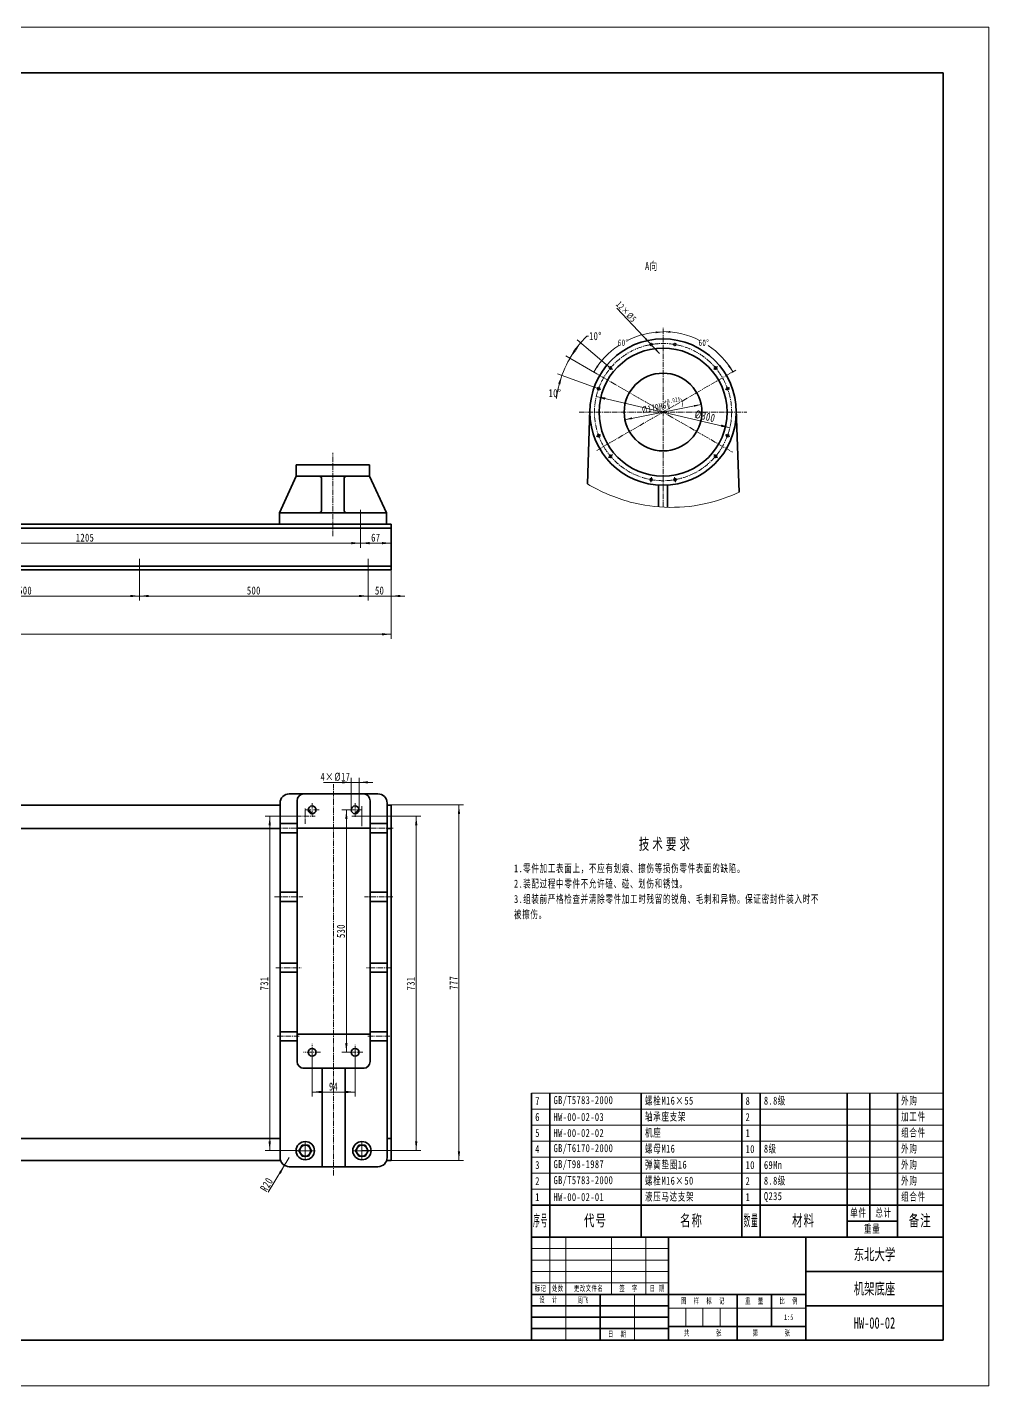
# Model space of a CAD drawing. Header units: millimetres. Extents: x -2102 to 2102, y -1485 to 1485.
# Drawn here: x 0 to 2102, y -1485 to 1485 of the extents above; entities that cross this region are included whole.
import ezdxf
from ezdxf.enums import TextEntityAlignment as Align

# ---------------------------------------------------------------- set-up
doc = ezdxf.new("R2010")
doc.units = ezdxf.units.MM
doc.linetypes.add('CENTER', pattern=[50.8, 31.75, -6.35, 6.35, -6.35])
doc.linetypes.add('点画线', pattern=[18, 12, -2, 2, -2])
doc.layers.get('0').update_dxf_attribs({"lineweight": 35})
for name, color, linetype, lineweight in [('中心线', 1, 'CENTER', 15), ('中心线层', 1, '点画线', 18), ('尺寸线层', 3, 'Continuous', 18), ('粗实线层', 7, 'Continuous', 35), ('细实线', 7, 'Continuous', 18), ('细实线层', 7, 'Continuous', 18)]:
    doc.layers.add(name, color=color, linetype=linetype, lineweight=lineweight)
doc.styles.add('TitleStyle', font='', dxfattribs={"width": 0.667})
doc.styles.add('标准', font='', dxfattribs={"width": 0.667})
doc.styles.get('TitleStyle').set_extended_font_data('宋体')
doc.styles.get('标准').set_extended_font_data('宋体')
doc.dimstyles.new('标准', dxfattribs={"dimscale": 5, "dimtxt": 3.5, "dimasz": 4, "dimexe": 2, "dimexo": 0, "dimtad": 1, "dimdsep": 46, "dimtxsty": '标准', "dimblk": '_CAXARROW', "dimcen": 0, "dimdle": 6, "dimazin": 2, "dimtfac": 0.707107, "dimtdec": 3, "dimtmove": 2, "dimatfit": 3, "dimfxl": 1, "dimfrac": 2, "dimtolj": 1, "dimarcsym": 1})

# ---------------------------------------------------------------- blocks, each defined once
blk = doc.blocks.new('*X2')
at = {"layer": '粗实线层'}
for p, q in [((400.5, 277), (-400.5, 277)), ((400.5, -277), (400.5, 277)), ((-400.5, -277), (400.5, -277))]:
    blk.add_line(p, q, dxfattribs=at)
at = {"layer": '细实线层'}
for p, q in [((420.5, 297), (-420.5, 297)), ((420.5, -297), (420.5, 297)), ((-420.5, -297), (420.5, -297))]:
    blk.add_line(p, q, dxfattribs=at)
blk = doc.blocks.new('*X7')
at = {"layer": '尺寸线层', "linetype": 'Continuous'}
for points in [[(745.6, 241.5), (725.6, 244), (725.6, 239)], [(795.6, 241.5), (815.6, 244), (815.6, 239)]]:
    blk.add_hatch(color=0, dxfattribs=at).paths.add_polyline_path(points, flags=0)
at = {"layer": '尺寸线层', "color": 0, "linetype": 'Continuous'}
for p, q in [((795.6, 298.5), (795.6, 231.5)), ((745.6, 288.7), (745.6, 231.5)), ((715.6, 241.5), (825.6, 241.5))]:
    blk.add_line(p, q, dxfattribs=at)
at = {"layer": '尺寸线层', "color": 0, "insert": (770.6, 253.4), "char_height": 17.5, "width": 35, "attachment_point": 5, "line_spacing_factor": 1.15057, "style": '标准'}
blk.add_mtext('\\T1.1;50', dxfattribs=at)
blk = doc.blocks.new('_CAXARROW')
blk.add_hatch(color=0).paths.add_polyline_path([(0, 0), (-1, 0.125), (-1, -0.125)], flags=0)
blk = doc.blocks.new('*X10')
at = {"layer": '尺寸线层', "linetype": 'Continuous'}
for points in [[(-254.4, 241.5), (-234.4, 244), (-234.4, 239)], [(245.6, 241.5), (225.6, 244), (225.6, 239)]]:
    blk.add_hatch(color=0, dxfattribs=at).paths.add_polyline_path(points, flags=0)
at = {"layer": '尺寸线层', "color": 0, "linetype": 'Continuous'}
for p, q in [((-254.4, 298.5), (-254.4, 231.5)), ((245.6, 298.5), (245.6, 231.5)), ((-254.4, 241.5), (245.6, 241.5))]:
    blk.add_line(p, q, dxfattribs=at)
at = {"layer": '尺寸线层', "color": 0, "insert": (-4.4, 253.4), "char_height": 17.5, "width": 49.768, "attachment_point": 5, "line_spacing_factor": 1.15057, "style": '标准'}
blk.add_mtext('\\T1.1;500', dxfattribs=at)
blk = doc.blocks.new('*X11')
at = {"layer": '尺寸线层', "linetype": 'Continuous'}
for points in [[(245.6, 241.5), (265.6, 244), (265.6, 239)], [(745.6, 241.5), (725.6, 244), (725.6, 239)]]:
    blk.add_hatch(color=0, dxfattribs=at).paths.add_polyline_path(points, flags=0)
at = {"layer": '尺寸线层', "color": 0, "linetype": 'Continuous'}
for p, q in [((245.6, 307), (245.6, 231.5)), ((745.6, 307), (745.6, 231.5)), ((245.6, 241.5), (745.6, 241.5))]:
    blk.add_line(p, q, dxfattribs=at)
at = {"layer": '尺寸线层', "color": 0, "insert": (495.6, 253.4), "char_height": 17.5, "width": 49.768, "attachment_point": 5, "line_spacing_factor": 1.15057, "style": '标准'}
blk.add_mtext('\\T1.1;500', dxfattribs=at)
blk = doc.blocks.new('*X12')
at = {"layer": '尺寸线层', "linetype": 'Continuous'}
for points in [[(-1684.4, 157.9), (-1664.4, 160.4), (-1664.4, 155.4)], [(795.6, 157.9), (775.6, 160.4), (775.6, 155.4)]]:
    blk.add_hatch(color=0, dxfattribs=at).paths.add_polyline_path(points, flags=0)
at = {"layer": '尺寸线层', "color": 0, "linetype": 'Continuous'}
for p, q in [((-1684.4, 298.5), (-1684.4, 147.9)), ((795.6, 298.5), (795.6, 147.9)), ((-1684.4, 157.9), (795.6, 157.9))]:
    blk.add_line(p, q, dxfattribs=at)
at = {"layer": '尺寸线层', "color": 0, "insert": (-444.4, 169.8), "char_height": 17.5, "width": 68.392, "attachment_point": 5, "line_spacing_factor": 1.15057, "style": '标准'}
blk.add_mtext('\\T1.1;2480', dxfattribs=at)
blk = doc.blocks.new('*X16')
at = {"layer": '尺寸线层', "linetype": 'Continuous'}
for points in [[(944, -215.3), (941.5, -235.3), (946.5, -235.3)], [(944, -992.4), (941.5, -972.4), (946.5, -972.4)]]:
    blk.add_hatch(color=0, dxfattribs=at).paths.add_polyline_path(points, flags=0)
at = {"layer": '尺寸线层', "color": 0, "linetype": 'Continuous'}
for p, q in [((795.6, -215.3), (954, -215.3)), ((944, -992.4), (944, -215.3)), ((795.6, -992.4), (954, -992.4))]:
    blk.add_line(p, q, dxfattribs=at)
at = {"layer": '尺寸线层', "color": 0, "insert": (932.1, -603.9), "char_height": 17.5, "width": 49.377, "attachment_point": 5, "rotation": 90, "line_spacing_factor": 1.15057, "style": '标准'}
blk.add_mtext('\\T1.1;777', dxfattribs=at)
blk = doc.blocks.new('*X21')
at = {"layer": '尺寸线层', "linetype": 'Continuous'}
for points in [[(530.3, -239.9), (527.8, -259.9), (532.8, -259.9)], [(530.3, -970.9), (527.8, -950.9), (532.8, -950.9)]]:
    blk.add_hatch(color=0, dxfattribs=at).paths.add_polyline_path(points, flags=0)
at = {"layer": '尺寸线层', "color": 0, "linetype": 'Continuous'}
for p, q in [((591.1, -239.9), (520.3, -239.9)), ((530.3, -970.9), (530.3, -239.9)), ((591.1, -970.9), (520.3, -970.9))]:
    blk.add_line(p, q, dxfattribs=at)
at = {"layer": '尺寸线层', "color": 0, "insert": (518.4, -605.4), "char_height": 17.5, "width": 47.942, "attachment_point": 5, "rotation": 90, "line_spacing_factor": 1.15057, "style": '标准'}
blk.add_mtext('\\T1.1;731', dxfattribs=at)
blk = doc.blocks.new('*X25')
at = {"layer": '尺寸线层', "linetype": 'Continuous'}
blk.add_hatch(color=0, dxfattribs=at).paths.add_polyline_path([(562.7, -1003.1), (550.2, -1018.9), (554.5, -1021.5)], flags=0)
at = {"layer": '尺寸线层', "color": 0, "linetype": 'Continuous'}
blk.add_line((527.2, -1062), (573, -985.9), dxfattribs=at)
at = {"layer": '尺寸线层', "color": 0, "linetype": 'Continuous', "insert": (523.6, -1045), "char_height": 17.5, "width": 50.681, "attachment_point": 5, "rotation": 58.9749, "line_spacing_factor": 1.15057, "style": '标准'}
blk.add_mtext('\\T1.1;R20', dxfattribs=at)
blk = doc.blocks.new('*X26')
at = {"layer": '尺寸线层', "linetype": 'Continuous'}
for points in [[(697.9, -225.9), (695.4, -245.9), (700.4, -245.9)], [(697.9, -755.9), (695.4, -735.9), (700.4, -735.9)]]:
    blk.add_hatch(color=0, dxfattribs=at).paths.add_polyline_path(points, flags=0)
at = {"layer": '尺寸线层', "color": 0, "linetype": 'Continuous'}
for p, q in [((717, -225.9), (687.9, -225.9)), ((697.9, -755.9), (697.9, -225.9)), ((717, -755.9), (687.9, -755.9))]:
    blk.add_line(p, q, dxfattribs=at)
at = {"layer": '尺寸线层', "color": 0, "insert": (686, -490.9), "char_height": 17.5, "width": 49.768, "attachment_point": 5, "rotation": 90, "line_spacing_factor": 1.15057, "style": '标准'}
blk.add_mtext('\\T1.1;530', dxfattribs=at)
blk = doc.blocks.new('*X27')
at = {"layer": '尺寸线层', "linetype": 'Continuous'}
for points in [[(850.6, -239.9), (853.1, -259.9), (848.1, -259.9)], [(850.6, -970.9), (853.1, -950.9), (848.1, -950.9)]]:
    blk.add_hatch(color=0, dxfattribs=at).paths.add_polyline_path(points, flags=0)
at = {"layer": '尺寸线层', "color": 0, "linetype": 'Continuous'}
for p, q in [((732, -239.9), (860.6, -239.9)), ((850.6, -239.9), (850.6, -970.9)), ((732, -970.9), (860.6, -970.9))]:
    blk.add_line(p, q, dxfattribs=at)
at = {"layer": '尺寸线层', "color": 0, "insert": (838.7, -605.4), "char_height": 17.5, "width": 47.942, "attachment_point": 5, "rotation": 90, "line_spacing_factor": 1.15057, "style": '标准'}
blk.add_mtext('\\T1.1;731', dxfattribs=at)
blk = doc.blocks.new('*X29')
at = {"layer": '尺寸线层', "linetype": 'Continuous'}
for points in [[(728.8, 357.1), (748.8, 354.6), (748.8, 359.6)], [(795.6, 357.1), (775.6, 354.6), (775.6, 359.6)]]:
    blk.add_hatch(color=0, dxfattribs=at).paths.add_polyline_path(points, flags=0)
at = {"layer": '尺寸线层', "color": 0, "linetype": 'Continuous'}
for p, q in [((728.8, 429.8), (728.8, 347.1)), ((795.6, 357.1), (728.8, 357.1)), ((795.6, 369.9), (795.6, 347.1))]:
    blk.add_line(p, q, dxfattribs=at)
at = {"layer": '尺寸线层', "color": 0, "insert": (762.2, 369), "char_height": 17.5, "width": 35, "attachment_point": 5, "line_spacing_factor": 1.15057, "style": '标准'}
blk.add_mtext('\\T1.1;67', dxfattribs=at)
blk = doc.blocks.new('*X30')
at = {"layer": '尺寸线层', "linetype": 'Continuous'}
for points in [[(-475.8, 357.1), (-455.8, 359.6), (-455.8, 354.6)], [(728.8, 357.1), (708.8, 359.6), (708.8, 354.6)]]:
    blk.add_hatch(color=0, dxfattribs=at).paths.add_polyline_path(points, flags=0)
at = {"layer": '尺寸线层', "color": 0, "linetype": 'Continuous'}
for p, q in [((-475.8, 425.5), (-475.8, 347.1)), ((728.8, 429.8), (728.8, 347.1)), ((-475.8, 357.1), (728.8, 357.1))]:
    blk.add_line(p, q, dxfattribs=at)
at = {"layer": '尺寸线层', "color": 0, "insert": (126.5, 369), "char_height": 17.5, "width": 65.914, "attachment_point": 5, "line_spacing_factor": 1.15057, "style": '标准'}
blk.add_mtext('\\T1.1;1205', dxfattribs=at)
blk = doc.blocks.new('*X31')
at = {"layer": '尺寸线层', "linetype": 'Continuous'}
for points in [[(708.5, -165.8), (688.5, -168.3), (688.5, -163.3)], [(725.5, -165.8), (745.5, -168.3), (745.5, -163.3)]]:
    blk.add_hatch(color=0, dxfattribs=at).paths.add_polyline_path(points, flags=0)
at = {"layer": '尺寸线层', "color": 0, "linetype": 'Continuous'}
for p, q in [((755.5, -165.8), (648.1, -165.8)), ((708.5, -225.9), (708.5, -155.8)), ((725.5, -225.9), (725.5, -155.8))]:
    blk.add_line(p, q, dxfattribs=at)
at = {"layer": '尺寸线层', "color": 0, "insert": (674, -153.9), "char_height": 17.5, "width": 103.709, "attachment_point": 5, "line_spacing_factor": 1.15057, "style": '标准'}
blk.add_mtext('\\T1.1;4×%%C17', dxfattribs=at)
blk = doc.blocks.new('*X32')
at = {"layer": '尺寸线层', "linetype": 'Continuous'}
for points in [[(623, -842.7), (643, -840.2), (643, -845.2)], [(717, -842.7), (697, -840.2), (697, -845.2)]]:
    blk.add_hatch(color=0, dxfattribs=at).paths.add_polyline_path(points, flags=0)
at = {"layer": '尺寸线层', "color": 0, "linetype": 'Continuous'}
for p, q in [((623, -755.9), (623, -852.7)), ((717, -755.9), (717, -852.7)), ((623, -842.7), (717, -842.7))]:
    blk.add_line(p, q, dxfattribs=at)
at = {"layer": '尺寸线层', "color": 0, "insert": (670, -830.9), "char_height": 17.5, "width": 35, "attachment_point": 5, "line_spacing_factor": 1.15057, "style": '标准'}
blk.add_mtext('\\T1.1;94', dxfattribs=at)
blk = doc.blocks.new('*X38')
at = {"layer": '细实线层', "color": 0, "linetype": 'Continuous', "lineweight": 18}
for p, q in [((-900, 315), (0, 315)), ((-900, 280), (0, 280)), ((-900, 280), (0, 280)), ((-900, 245), (0, 245)), ((-900, 245), (0, 245)), ((-900, 210), (0, 210)), ((-900, 210), (0, 210)), ((-900, 175), (0, 175)), ((-900, 175), (0, 175)), ((-900, 140), (0, 140)), ((-900, 140), (0, 140)), ((-900, 105), (0, 105)), ((-900, 105), (0, 105)), ((-900, 70), (0, 70))]:
    blk.add_line(p, q, dxfattribs=at)
at = {"layer": '细实线层', "color": 0, "linetype": 'Continuous', "lineweight": 35}
for p, q in [((-900, 315), (-900, 280)), ((-860, 315), (-860, 280)), ((-660, 315), (-660, 280)), ((-440, 315), (-440, 280)), ((-400, 315), (-400, 280)), ((-210, 315), (-210, 280)), ((-160, 315), (-160, 280)), ((-100, 315), (-100, 280)), ((0, 315), (0, 280)), ((0, 315), (0, 280)), ((-900, 280), (-900, 245)), ((-860, 280), (-860, 245)), ((-660, 280), (-660, 245)), ((-440, 280), (-440, 245)), ((-400, 280), (-400, 245)), ((-210, 280), (-210, 245)), ((-160, 280), (-160, 245)), ((-100, 280), (-100, 245)), ((0, 280), (0, 245)), ((0, 280), (0, 245)), ((-900, 245), (-900, 210)), ((-860, 245), (-860, 210)), ((-660, 245), (-660, 210)), ((-440, 245), (-440, 210)), ((-400, 245), (-400, 210)), ((-210, 245), (-210, 210)), ((-160, 245), (-160, 210)), ((-100, 245), (-100, 210)), ((0, 245), (0, 210)), ((0, 245), (0, 210)), ((-900, 210), (-900, 175)), ((-860, 210), (-860, 175)), ((-660, 210), (-660, 175)), ((-440, 210), (-440, 175)), ((-400, 210), (-400, 175)), ((-210, 210), (-210, 175)), ((-160, 210), (-160, 175)), ((-100, 210), (-100, 175)), ((0, 210), (0, 175)), ((0, 210), (0, 175)), ((-900, 175), (-900, 140)), ((-860, 175), (-860, 140)), ((-660, 175), (-660, 140)), ((-440, 175), (-440, 140)), ((-400, 175), (-400, 140)), ((-210, 175), (-210, 140)), ((-160, 175), (-160, 140)), ((-100, 175), (-100, 140)), ((0, 175), (0, 140)), ((0, 175), (0, 140)), ((-900, 140), (-900, 105)), ((-860, 140), (-860, 105)), ((-660, 140), (-660, 105)), ((-440, 140), (-440, 105)), ((-400, 140), (-400, 105)), ((-210, 140), (-210, 105)), ((-160, 140), (-160, 105)), ((-100, 140), (-100, 105)), ((0, 140), (0, 105)), ((0, 140), (0, 105)), ((-900, 105), (-900, 70)), ((-860, 105), (-860, 70)), ((-660, 105), (-660, 70)), ((-440, 105), (-440, 70)), ((-400, 105), (-400, 70)), ((-210, 105), (-210, 70)), ((-160, 105), (-160, 70)), ((-100, 105), (-100, 70)), ((0, 105), (0, 70)), ((0, 105), (0, 70)), ((-900, 70), (0, 70)), ((-900, 70), (-900, 0)), ((-860, 70), (-860, 0)), ((-660, 70), (-660, 0)), ((-440, 70), (-440, 0)), ((-400, 70), (-400, 0)), ((-210, 70), (-210, 0)), ((-160, 70), (-160, 35)), ((-100, 70), (-100, 35)), ((0, 70), (0, 0)), ((-210, 35), (-100, 35)), ((-100, 35), (-100, 0)), ((-900, 0), (0, 0))]:
    blk.add_line(p, q, dxfattribs=at)
at = {"layer": '细实线层', "color": 0, "line_spacing_factor": 1.15057, "style": '标准'}
for s, insert, char_height, width, attachment_point in [('\\T1.1;7', (-891.7, 297.5), 17.5, 59.9, 4), ('\\T1.1;GB/T5783-2000', (-851.7, 297.5), 17.5, 379.9, 4), ('\\T1.1;螺栓M16×55', (-651.7, 297.5), 17.5, 419.9, 4), ('\\T1.1;8', (-431.7, 297.5), 17.5, 59.9, 4), ('\\T1.1;8.8级', (-391.7, 297.5), 17.5, 359.9, 4), ('\\T1.1;外购', (-91.7, 297.5), 17.5, 179.9, 4), ('\\T1.1;6', (-891.7, 262.5), 17.5, 59.9, 4), ('\\T1.1;HW-00-02-03', (-851.7, 262.5), 17.5, 379.9, 4), ('\\T1.1;轴承座支架', (-651.7, 262.5), 17.5, 419.9, 4), ('\\T1.1;2', (-431.7, 262.5), 17.5, 59.9, 4), ('\\T1.1;加工件', (-91.7, 262.5), 17.5, 179.9, 4), ('\\T1.1;机座', (-651.7, 227.5), 17.5, 419.9, 4), ('\\T1.1;组合件', (-91.7, 227.5), 17.5, 179.9, 4), ('\\T1.1;5', (-891.7, 227.5), 17.5, 59.9, 4), ('\\T1.1;HW-00-02-02', (-851.7, 227.5), 17.5, 379.9, 4), ('\\T1.1;1', (-431.7, 227.5), 17.5, 59.9, 4), ('\\T1.1;4', (-891.7, 192.5), 17.5, 59.9, 4), ('\\T1.1;GB/T6170-2000', (-851.7, 192.5), 17.5, 379.9, 4), ('\\T1.1;螺母M16', (-651.7, 192.5), 17.5, 419.9, 4), ('\\T1.1;10', (-431.7, 192.5), 17.5, 59.9, 4), ('\\T1.1;8级', (-391.7, 192.5), 17.5, 359.9, 4), ('\\T1.1;外购', (-91.7, 192.5), 17.5, 179.9, 4), ('\\T1.1;3', (-891.7, 157.5), 17.5, 59.9, 4), ('\\T1.1;GB/T98-1987', (-851.7, 157.5), 17.5, 379.9, 4), ('\\T1.1;弹簧垫圈16', (-651.7, 157.5), 17.5, 419.9, 4), ('\\T1.1;10', (-431.7, 157.5), 17.5, 59.9, 4), ('\\T1.1;69Mn', (-391.7, 157.5), 17.5, 359.9, 4), ('\\T1.1;外购', (-91.7, 157.5), 17.5, 179.9, 4), ('\\T1.1;2', (-891.7, 122.5), 17.5, 59.9, 4), ('\\T1.1;GB/T5783-2000', (-851.7, 122.5), 17.5, 379.9, 4), ('\\T1.1;螺栓M16×50', (-651.7, 122.5), 17.5, 419.9, 4), ('\\T1.1;2', (-431.7, 122.5), 17.5, 59.9, 4), ('\\T1.1;8.8级', (-391.7, 122.5), 17.5, 359.9, 4), ('\\T1.1;外购', (-91.7, 122.5), 17.5, 179.9, 4), ('\\T1.1;1', (-891.7, 87.5), 17.5, 59.9, 4), ('\\T1.1;HW-00-02-01', (-851.7, 87.5), 17.5, 379.9, 4), ('\\T1.1;液压马达支架', (-651.7, 87.5), 17.5, 419.9, 4), ('\\T1.1;1', (-431.7, 87.5), 17.5, 59.9, 4), ('\\T1.1;Q235', (-391.7, 87.5), 17.5, 359.9, 4), ('\\T1.1;组合件', (-91.7, 87.5), 17.5, 179.9, 4), ('\\T1.1;单件', (-185, 52.5), 17.5, 83.7, 5), ('\\T1.1;总计', (-130, 52.5), 17.5, 101.7, 5), ('\\T1.1;{\\W0.425474;序号}', (-880, 35), 25, 59.4, 5), ('\\T1.1;代号', (-760, 35), 25, 347.4, 5), ('\\T1.1;名称', (-550, 35), 25, 383.4, 5), ('\\T1.1;{\\W0.422936;数量}', (-420, 35), 25, 59.4, 5), ('\\T1.1;材料', (-305, 35), 25, 329.4, 5), ('\\T1.1;备注', (-50, 35), 25, 167.4, 5), ('\\T1.1;重量', (-155, 17.5), 17.5, 191.7, 5)]:
    blk.add_mtext(s, dxfattribs=dict(at, insert=insert, char_height=char_height, width=width, attachment_point=attachment_point))
blk = doc.blocks.new('*X39')
at = {"layer": '粗实线层'}
for p, q in [((-180, 45), (-180, 0)), ((0, 45), (-180, 45)), ((-120, 45), (-120, 0)), ((-60, 45), (-60, 0)), ((0, 0), (0, 45)), ((0, 30), (-60, 30)), ((-180, 20), (-60, 20)), ((-150, 20), (-150, 0)), ((-90, 20), (-90, 0)), ((-75, 20), (-75, 6)), ((-180, 15), (-120, 15)), ((0, 15), (-60, 15)), ((-180, 10), (-120, 10)), ((-120, 6), (-60, 6)), ((-180, 5), (-120, 5)), ((-180, 0), (0, 0))]:
    blk.add_line(p, q, dxfattribs=at)
at = {"layer": '细实线层'}
for p, q in [((-172, 45), (-172, 20)), ((-165, 45), (-165, 0)), ((-145, 45), (-145, 20)), ((-130, 45), (-130, 20)), ((-180, 40), (-120, 40)), ((-180, 35), (-120, 35)), ((-180, 30), (-120, 30)), ((-180, 25), (-120, 25)), ((-135, 20), (-135, 0)), ((-120, 14), (-60, 14)), ((-112.5, 14), (-112.5, 6)), ((-105, 14), (-105, 6)), ((-97.5, 14), (-97.5, 6))]:
    blk.add_line(p, q, dxfattribs=at)
at = {"layer": '尺寸线层', "char_height": 2.5, "attachment_point": 5, "line_spacing_factor": 0.99982, "style": '标准'}
for s, insert, width in [('\\T1.1;标记', (-176, 22.5), 14), ('\\T1.1;处数', (-168.5, 22.5), 12), ('\\T1.1;更改文件名', (-155, 22.5), 38), ('\\T1.1;签  字', (-137.5, 22.5), 28), ('\\T1.1;日 期', (-125, 22.5), 18), ('\\T1.1;设  计', (-172.5, 17.5), 28), ('\\T1.1;图  样  标  记', (-105, 17), 58), ('\\T1.1;重  量', (-82.5, 17), 28), ('\\T1.1;比  例', (-67.5, 17), 28), ('\\T1.1;日  期', (-142.5, 2.5), 28), ('\\T1.1;共', (-112, 3), 8), ('\\T1.1;张', (-98, 3), 8), ('\\T1.1;第', (-82, 3), 8), ('\\T1.1;张', (-68, 3), 8)]:
    blk.add_mtext(s, dxfattribs=dict(at, insert=insert, width=width))
at = {"layer": '尺寸线层', "style": '标准'}
for tag, height, width, p in [('标记D', 2.61, 0.667, (-176, 42.5)), ('处数D', 2.61, 0.617214, (-168.5, 42.5)), ('更改文件名D', 2.61, 0.667, (-155, 42.5)), ('更改签字D', 2.61, 0.667, (-137.5, 42.5)), ('更改日期D', 2.61, 0.509786, (-125, 42.5)), ('标记C', 2.61, 0.667, (-176, 37.5)), ('处数C', 2.61, 0.617214, (-168.5, 37.5)), ('更改文件名C', 2.61, 0.667, (-155, 37.5)), ('更改签字C', 2.61, 0.667, (-137.5, 37.5)), ('更改日期C', 2.61, 0.509786, (-125, 37.5)), ('材料名称', 5.22, 0.667, (-90, 32.5)), ('单位名称', 5.22, 0.667, (-30, 37.5)), ('标记B', 2.61, 0.667, (-176, 32.5)), ('处数B', 2.61, 0.617214, (-168.5, 32.5)), ('更改文件名B', 2.61, 0.667, (-155, 32.5)), ('更改签字B', 2.61, 0.667, (-137.5, 32.5)), ('更改日期B', 2.61, 0.509786, (-125, 32.5)), ('标记A', 2.61, 0.667, (-176, 27.5)), ('处数A', 2.61, 0.617214, (-168.5, 27.5)), ('更改文件名A', 2.61, 0.667, (-155, 27.5)), ('更改签字A', 2.61, 0.667, (-137.5, 27.5)), ('更改日期A', 2.61, 0.509786, (-125, 27.5)), ('图纸名称', 5.22, 0.667, (-30, 22.5)), ('设计', 2.61, 0.667, (-157.5, 17.5)), ('图样标记S', 2.61, 0.368179, (-116.25, 10)), ('图样标记A', 2.61, 0.368179, (-108.75, 10)), ('图样标记B', 2.61, 0.368179, (-101.25, 10)), ('图样标记C', 2.61, 0.368179, (-93.75, 10)), ('重量', 2.61, 0.667, (-82.5, 10)), ('图纸比例', 2.61, 0.667, (-67.5, 10)), ('图纸编号', 5.22, 0.667, (-30, 7.5)), ('设计日期', 2.61, 0.667, (-127.5, 2.5)), ('页数', 2.61, 0.667, (-105, 3)), ('页码', 2.61, 0.667, (-75, 3))]:
    blk.add_attdef(tag, text='', height=height, dxfattribs=dict(at, width=width)).set_placement(p, align=Align.MIDDLE_CENTER)
blk = doc.blocks.new('*X40')
at = {"layer": '尺寸线层', "color": 0, "lineweight": -2, "line_spacing_factor": 1.15057}
for s, insert, char_height, width, attachment_point, style in [('\\T1.3;技术要求', (332.2, 0), 25, 1352.928, 2, 'TitleStyle'), ('\\T1.1;1.零件加工表面上，不应有划痕、擦伤等损伤零件表面的缺陷。\\P2.装配过程中零件不允许磕、碰、划伤和锈蚀。\\P3.组装前严格检查并清除零件加工时残留的锐角、毛刺和异物。保证密封件装入时不被擦伤。\\P\\P', (0, -56.9), 17.5, 676.464, 1, '标准')]:
    blk.add_mtext(s, dxfattribs=dict(at, insert=insert, char_height=char_height, width=width, attachment_point=attachment_point, style=style))
blk = doc.blocks.new('*X42')
at = {"color": 0, "char_height": 14, "attachment_point": 1, "rotation": 11.2406, "line_spacing_factor": 1.15057, "style": '标准'}
for s, insert, width in [('\\T1.1;%%C170H6(', (1343, 655.1), 352.984), ('\\T1.1;{\\H0.707107x;+0.025}', (1392.3, 670.6), 122.764), ('\\T1.1;{\\H0.707107x;0}', (1399.8, 660), 122.764), ('\\T1.1;)', (1426.4, 671.7), 352.984)]:
    blk.add_mtext(s, dxfattribs=dict(at, insert=insert, width=width))
blk = doc.blocks.new('*X41')
at = {"layer": '尺寸线层', "linetype": 'Continuous'}
for points in [[(1473.6, 660.1), (1458.3, 655.1), (1457.6, 659)], [(1306.9, 627), (1323, 628.2), (1322.2, 632.1)]]:
    blk.add_hatch(color=0, dxfattribs=at).paths.add_polyline_path(points, flags=0)
at = {"layer": '尺寸线层', "color": 0, "linetype": 'Continuous'}
blk.add_line((1473.6, 660.1), (1306.9, 627), dxfattribs=at)
at = {"layer": '尺寸线层', "color": 0}
blk.add_blockref('*X42', (0, 0), dxfattribs=at)
blk = doc.blocks.new('*X43')
at = {"layer": '尺寸线层', "linetype": 'Continuous'}
for points in [[(1390.3, 818.6), (1374.4, 815.9), (1374.1, 819.9)], [(1238.7, 731.1), (1249, 743.5), (1245.7, 745.7)]]:
    blk.add_hatch(color=0, dxfattribs=at).paths.add_polyline_path(points, flags=0)
at = {"layer": '尺寸线层', "color": 0, "linetype": 'Continuous'}
blk.add_line((1245.2, 727.4), (1231.7, 735.1), dxfattribs=at)
for start, end in [(90, 116.4856), (123.6437, 150)]:
    blk.add_arc((1390.3, 643.6), 175.1, start, end, dxfattribs=at)
at = {"layer": '尺寸线层', "color": 0, "insert": (1302.8, 795.2), "char_height": 14, "width": 37.832, "attachment_point": 5, "line_spacing_factor": 1.15057, "style": '标准'}
blk.add_mtext('\\T1.1;60%%D', dxfattribs=at)
blk = doc.blocks.new('*X44')
at = {"layer": '尺寸线层', "linetype": 'Continuous'}
for points in [[(1390.3, 819.4), (1406.2, 816.7), (1406.4, 820.7)], [(1542.6, 731.5), (1532.3, 743.9), (1535.6, 746.1)]]:
    blk.add_hatch(color=0, dxfattribs=at).paths.add_polyline_path(points, flags=0)
at = {"layer": '尺寸线层', "color": 0, "linetype": 'Continuous'}
for p, q in [((1390.3, 827), (1390.3, 827.4)), ((1541.8, 731), (1549.5, 735.5))]:
    blk.add_line(p, q, dxfattribs=at)
for start, end in [(63.069, 90), (30, 55.9107)]:
    blk.add_arc((1390.3, 643.6), 175.9, start, end, dxfattribs=at)
at = {"layer": '尺寸线层', "color": 0, "insert": (1479.4, 795.2), "char_height": 14, "width": 37.832, "attachment_point": 5, "line_spacing_factor": 1.15057, "style": '标准'}
blk.add_mtext('\\T1.1;60%%D', dxfattribs=at)
blk = doc.blocks.new('*X45')
at = {"layer": '尺寸线层', "linetype": 'Continuous'}
for points in [[(1362.5, 793.1), (1353, 806.1), (1350.1, 803.4)], [(1366, 789.5), (1378.4, 779.2), (1375.5, 776.5)]]:
    blk.add_hatch(color=0, dxfattribs=at).paths.add_polyline_path(points, flags=0)
at = {"layer": '尺寸线层', "color": 0, "linetype": 'Continuous'}
blk.add_line((1288.9, 871.1), (1382.4, 772), dxfattribs=at)
at = {"layer": '尺寸线层', "color": 0, "insert": (1309.7, 862.9), "char_height": 14, "width": 80.776, "attachment_point": 5, "rotation": 313.3741, "line_spacing_factor": 1.15057, "style": '标准'}
blk.add_mtext('\\T1.1;12×%%C5', dxfattribs=at)
blk = doc.blocks.new('*X46')
at = {"layer": '尺寸线层', "linetype": 'Continuous'}
for points in [[(1186.6, 761.2), (1199.4, 776.7), (1195.2, 779.5)], [(1169.2, 724), (1165.6, 704.2), (1160.8, 705.6)]]:
    blk.add_hatch(color=0, dxfattribs=at).paths.add_polyline_path(points, flags=0)
at = {"layer": '尺寸线层', "color": 0, "linetype": 'Continuous'}
for p, q in [((1245.2, 727.4), (1177.9, 766.2)), ((1244.2, 696.8), (1159.8, 727.5))]:
    blk.add_line(p, q, dxfattribs=at)
blk.add_arc((1390.3, 643.6), 235.2, 142.6933, 172.8343, dxfattribs=at)
at = {"layer": '尺寸线层', "color": 0, "insert": (1153.9, 684.9), "char_height": 17.5, "width": 45.073, "attachment_point": 5, "line_spacing_factor": 1.15057, "style": '标准'}
blk.add_mtext('\\T1.1;10%%D', dxfattribs=at)
blk = doc.blocks.new('*X47')
at = {"layer": '尺寸线层', "linetype": 'Continuous'}
for points in [[(1186.5, 761.2), (1199.4, 776.7), (1195.2, 779.5)], [(1210.1, 794.8), (1199.9, 777.4), (1195.8, 780.4)]]:
    blk.add_hatch(color=0, dxfattribs=at).paths.add_polyline_path(points, flags=0)
at = {"layer": '尺寸线层', "color": 0, "linetype": 'Continuous'}
for p, q in [((1223.6, 809.6), (1227.6, 809.6)), ((1271.2, 743.5), (1202.4, 801.2)), ((1245.2, 727.4), (1177.9, 766.2))]:
    blk.add_line(p, q, dxfattribs=at)
blk.add_arc((1390.3, 643.6), 235.3, 135.129, 150, dxfattribs=at)
at = {"layer": '尺寸线层', "color": 0, "insert": (1242.3, 809.6), "char_height": 17.5, "width": 45.073, "attachment_point": 5, "line_spacing_factor": 1.15057, "style": '标准'}
blk.add_mtext('\\T1.1;10%%D', dxfattribs=at)
blk = doc.blocks.new('*X49')
at = {"layer": '尺寸线层', "linetype": 'Continuous'}
for points in [[(1244.2, 677.6), (1263.1, 670.7), (1264.2, 675.5)], [(1536.4, 609.5), (1516.3, 611.6), (1517.5, 616.5)]]:
    blk.add_hatch(color=0, dxfattribs=at).paths.add_polyline_path(points, flags=0)
at = {"layer": '尺寸线层', "color": 0, "linetype": 'Continuous'}
blk.add_line((1536.4, 609.5), (1244.2, 677.6), dxfattribs=at)
at = {"layer": '尺寸线层', "color": 0, "insert": (1482.1, 634.4), "char_height": 17.5, "width": 69.044, "attachment_point": 5, "rotation": 346.8792, "line_spacing_factor": 1.15057, "style": '标准'}
blk.add_mtext('\\T1.1;%%C300', dxfattribs=at)

msp = doc.modelspace()

# ---------------------------------------------------------------- linework, layer by layer
msp.add_line((795.573, 398.547), (-590.775, 398.547))
at = {"layer": '中心线'}
for p, q in [((728.83, 377.29), (728.83, 429.792)), ((245.573, 322.44), (245.573, 288.746)), ((745.573, 322.44), (745.573, 288.746))]:
    msp.add_line(p, q, dxfattribs=at)
at = {"layer": '中心线层'}
for p, q in [((1390.28, 435.796), (1390.28, 826.993)), ((1279.587, 736.461), (1271.161, 743.532)), ((1500.974, 736.461), (1509.4, 743.532)), ((1245.157, 559.791), (1541.766, 731.038)), ((1245.157, 727.365), (1541.766, 556.118)), ((1254.495, 693), (1244.158, 696.762)), ((1526.066, 693), (1536.403, 696.762)), ((1206.865, 643.578), (1573.696, 643.578)), ((1254.495, 594.156), (1244.158, 590.394)), ((1526.066, 594.156), (1536.403, 590.394)), ((668.395, 372.627), (668.395, 554.467)), ((1279.587, 550.695), (1271.161, 543.625)), ((1500.974, 550.695), (1509.4, 543.625)), ((1365.188, 501.273), (1363.278, 490.441)), ((1415.373, 501.273), (1417.283, 490.441)), ((669.96, -1024.93), (669.96, -169.606)), ((638.049, -225.949), (607.87, -225.949)), ((607.96, -256.804), (607.96, -223.091)), ((622.96, -241.039), (622.96, -210.859)), ((732.279, -225.949), (701.64, -225.949)), ((716.96, -241.268), (716.96, -210.63)), ((731.96, -261.855), (731.96, -218.043)), ((731.96, -256.804), (731.96, -223.091)), ((539.987, -265.947), (602.932, -265.947)), ((586.054, -239.949), (629.865, -239.949)), ((753.865, -239.949), (710.054, -239.949)), ((715.103, -239.947), (748.816, -239.947)), ((799.932, -265.947), (736.987, -265.947)), ((540.577, -415.947), (602.342, -415.947)), ((799.342, -415.947), (737.577, -415.947)), ((543.975, -570.947), (598.945, -570.947)), ((795.945, -570.947), (740.975, -570.947)), ((546.758, -720.947), (596.161, -720.947)), ((622.96, -774.439), (622.96, -737.458)), ((716.96, -772.632), (716.96, -739.265)), ((793.161, -720.947), (743.758, -720.947)), ((641.45, -755.949), (604.469, -755.949)), ((733.643, -755.949), (700.276, -755.949)), ((607.96, -991.983), (607.96, -949.915)), ((731.96, -991.812), (731.96, -950.086)), ((628.993, -970.949), (586.926, -970.949)), ((591.103, -970.949), (624.816, -970.949)), ((591.103, -970.949), (624.816, -970.949)), ((607.96, -954.092), (607.96, -987.805)), ((607.96, -987.805), (607.96, -954.092)), ((752.822, -970.949), (711.097, -970.949)), ((715.103, -970.949), (748.816, -970.949)), ((715.103, -970.949), (748.816, -970.949)), ((731.96, -954.092), (731.96, -987.805)), ((731.96, -987.805), (731.96, -954.092))]:
    msp.add_line(p, q, dxfattribs=at)
msp.add_circle((1390.28, 643.578), 150, dxfattribs=at)
at = {"layer": '粗实线层', "color": 7, "linetype": 'Continuous'}
for p, q in [((1224.833, 486.481), (1230.373, 649.029)), ((1556.346, 468.335), (1550.188, 649.029)), ((588.395, 503.547), (588.395, 528.547)), ((588.395, 528.547), (601.395, 528.547)), ((735.395, 528.547), (601.395, 528.547)), ((735.395, 528.547), (748.395, 528.547)), ((748.395, 528.547), (748.395, 503.547)), ((551.395, 423.547), (588.395, 503.547)), ((748.395, 503.547), (588.395, 503.547)), ((643.395, 427.547), (643.395, 499.547)), ((693.395, 427.547), (693.395, 499.547)), ((785.395, 423.547), (748.395, 503.547)), ((551.395, 423.547), (785.395, 423.547)), ((551.395, 398.547), (551.395, 423.547)), ((785.395, 423.547), (785.395, 398.547)), ((571.395, 398.547), (551.395, 398.547)), ((571.395, 398.547), (765.395, 398.547)), ((785.395, 398.547), (765.395, 398.547)), ((785.395, 413.547), (785.395, 398.547)), ((602.96, -190.949), (572.96, -190.949)), ((589.96, -775.949), (589.96, -205.949)), ((602.96, -190.949), (736.96, -190.949)), ((766.96, -190.949), (736.96, -190.949)), ((749.96, -205.949), (749.96, -775.949)), ((552.96, -210.949), (552.96, -260.949)), ((786.96, -260.949), (786.96, -210.949)), ((552.96, -270.949), (552.96, -260.949)), ((786.96, -270.949), (786.96, -260.949)), ((552.96, -270.949), (552.96, -410.949)), ((786.96, -410.949), (786.96, -270.949)), ((552.96, -420.949), (552.96, -410.949)), ((786.96, -420.949), (786.96, -410.949)), ((552.96, -420.949), (552.96, -565.949)), ((786.96, -565.949), (786.96, -420.949)), ((552.96, -575.949), (552.96, -565.949)), ((552.96, -575.949), (552.96, -715.949)), ((786.96, -575.949), (786.96, -565.949)), ((786.96, -715.949), (786.96, -575.949)), ((552.96, -725.949), (552.96, -715.949)), ((552.96, -725.949), (552.96, -985.949)), ((786.96, -725.949), (786.96, -715.949)), ((786.96, -985.949), (786.96, -725.949)), ((736.96, -790.949), (602.96, -790.949)), ((644.96, -1005.949), (644.96, -790.949)), ((694.96, -1005.949), (694.96, -790.949)), ((572.96, -1005.949), (659.96, -1005.949)), ((659.96, -1005.949), (679.96, -1005.949)), ((679.96, -1005.949), (766.96, -1005.949))]:
    msp.add_line(p, q, dxfattribs=at)
at = {"layer": '粗实线层'}
for p, q in [((1380.28, 436.461), (1380.28, 483.891)), ((1400.28, 435.416), (1400.28, 483.891)), ((795.573, 390.047), (-1548.327, 390.047)), ((795.573, 398.547), (795.573, 298.547)), ((795.573, 307.047), (-1684.427, 307.047)), ((795.573, 298.547), (-1684.427, 298.547)), ((552.96, -215.323), (-420.775, -215.323)), ((795.573, -215.323), (786.96, -215.323)), ((795.573, -992.449), (795.573, -215.323)), ((552.96, -266.447), (-420.775, -266.447)), ((552.96, -255.947), (589.96, -255.947)), ((749.96, -265.947), (589.96, -265.947)), ((786.96, -255.947), (749.96, -255.947)), ((795.573, -266.447), (786.96, -266.447)), ((552.96, -275.947), (589.96, -275.947)), ((786.96, -275.947), (749.96, -275.947)), ((552.96, -405.947), (589.96, -405.947)), ((786.96, -405.947), (749.96, -405.947)), ((552.96, -425.947), (589.96, -425.947)), ((786.96, -425.947), (749.96, -425.947)), ((552.96, -560.947), (589.96, -560.947)), ((786.96, -560.947), (749.96, -560.947)), ((552.96, -580.947), (589.96, -580.947)), ((786.96, -580.947), (749.96, -580.947)), ((552.96, -710.947), (589.96, -710.947)), ((786.96, -710.947), (749.96, -710.947)), ((552.96, -730.947), (589.96, -730.947)), ((749.96, -715.949), (589.96, -715.949)), ((786.96, -730.947), (749.96, -730.947)), ((552.96, -944.449), (-420.775, -944.449)), ((795.573, -944.449), (786.96, -944.449)), ((601.031, -958.949), (594.103, -970.949)), ((594.103, -970.949), (601.031, -982.949)), ((614.888, -958.949), (601.031, -958.949)), ((621.816, -970.949), (614.888, -958.949)), ((614.888, -982.949), (621.816, -970.949)), ((725.031, -958.949), (718.103, -970.949)), ((718.103, -970.949), (725.031, -982.949)), ((738.888, -958.949), (725.031, -958.949)), ((745.816, -970.949), (738.888, -958.949)), ((738.888, -982.949), (745.816, -970.949)), ((554.045, -992.449), (-421.862, -992.449)), ((601.031, -982.949), (614.888, -982.949)), ((725.031, -982.949), (738.888, -982.949)), ((795.573, -992.449), (785.874, -992.449))]:
    msp.add_line(p, q, dxfattribs=at)
at = {"layer": '粗实线层', "color": 7, "linetype": 'Continuous'}
for centre, radius in [((1390.28, 643.578), 160), ((1390.28, 643.578), 140), ((1364.233, 791.299), 2.5), ((1416.328, 791.299), 2.5), ((1275.374, 739.996), 2.5), ((1390.28, 643.578), 85), ((1505.187, 739.996), 2.5), ((1249.327, 694.881), 2.5), ((1531.234, 694.881), 2.5), ((1249.327, 592.275), 2.5), ((1531.234, 592.275), 2.5), ((1275.374, 547.16), 2.5), ((1505.187, 547.16), 2.5), ((1364.233, 495.857), 2.5), ((1416.328, 495.857), 2.5), ((622.96, -225.949), 8.5), ((716.96, -225.949), 8.5), ((622.96, -755.949), 8.5), ((716.96, -755.949), 8.5)]:
    msp.add_circle(centre, radius, dxfattribs=at)
at = {"layer": '粗实线层'}
for centre, radius in [((607.96, -970.949), 20), ((607.96, -970.949), 12), ((731.96, -970.949), 20), ((731.96, -970.949), 12)]:
    msp.add_circle(centre, radius, dxfattribs=at)
for centre, start, end in [((639.395, 499.547), 0, 90), ((697.395, 499.547), 90, 180), ((639.395, 427.547), 270, 360), ((697.395, 427.547), 180, 270)]:
    msp.add_arc(centre, 4, start, end, dxfattribs=at)
at = {"layer": '粗实线层', "color": 7, "linetype": 'Continuous'}
for centre, radius, start, end in [((572.96, -210.949), 20, 90, 180), ((604.96, -205.949), 15, 90, 180), ((734.96, -205.949), 15, 0, 90), ((766.96, -210.949), 20, 0, 90), ((607.96, -239.949), 15, 21.788918, 64.261214), ((731.96, -239.949), 15, 115.738786, 158.211082), ((604.96, -775.949), 15, 180, 270), ((734.96, -775.949), 15, 270, 0), ((572.96, -985.949), 20, 180, 270), ((766.96, -985.949), 20, 270, 360)]:
    msp.add_arc(centre, radius, start, end, dxfattribs=at)
at = {"layer": '细实线'}
msp.add_open_spline([(1224.833, 486.481), (1254.311, 469.287), (1339.689, 432.634), (1458.238, 431.045), (1535.119, 458.514), (1556.346, 468.335)], degree=3, knots=[0, 0, 0, 0, 2949.8456323, 7979.84412085, 10001.11575697, 10001.11575697, 10001.11575697, 10001.11575697], dxfattribs=at)

# ---------------------------------------------------------------- block references
at = {"layer": '尺寸线层'}
msp.add_blockref('*X40', (1064.333, -288.03), dxfattribs=at)
at = {"layer": '粗实线层', "xscale": 5, "yscale": 5, "zscale": 5}
msp.add_blockref('*X2', (0, 0), dxfattribs=at)
at = {"layer": '粗实线层'}
ref = msp.add_blockref('*X39', (2002.5, -1385), dxfattribs=dict(at, xscale=5, yscale=5, zscale=5))
ref.add_attrib('单位名称', '东北大学', dxfattribs={"layer": '尺寸线层', "height": 25, "style": '标准', "width": 0.667}).set_placement((1852.5, -1197.5), align=Align.MIDDLE_CENTER)
ref.add_attrib('图纸名称', '机架底座', dxfattribs={"layer": '尺寸线层', "height": 25, "style": '标准', "width": 0.667}).set_placement((1852.5, -1272.5), align=Align.MIDDLE_CENTER)
ref.add_attrib('图纸编号', 'HW-00-02', dxfattribs={"layer": '尺寸线层', "height": 25, "style": '标准', "width": 0.667}).set_placement((1852.5, -1347.5), align=Align.MIDDLE_CENTER)
ref.add_attrib('图纸比例', '1:5', dxfattribs={"layer": '尺寸线层', "height": 12.5, "style": '标准', "width": 0.667}).set_placement((1665, -1335), align=Align.MIDDLE_CENTER)
ref.add_attrib('设计', '周飞', dxfattribs={"layer": '尺寸线层', "height": 12.5, "style": '标准', "width": 0.667}).set_placement((1215, -1297.5), align=Align.MIDDLE_CENTER)
at = {"layer": '细实线层'}
msp.add_blockref('*X38', (2002.5, -1160), dxfattribs=at)

# ---------------------------------------------------------------- texts
at = {"layer": '尺寸线层', "insert": (1364.874, 961.718), "char_height": 17.5, "width": 36.17171, "attachment_point": 5, "line_spacing_factor": 1.15057, "style": '标准'}
msp.add_mtext('\\T1.1;A向', dxfattribs=at)

# ---------------------------------------------------------------- dimensions: what is measured, and where the dimension line sits
at = {"layer": '尺寸线层'}
for p1, p2, override, picture, middle in [((1365.95, 789.482), (1362.516, 793.117), {"dimpost": '12×%%C<>', "dimsah": 1, "dimtfac": 1, "dimtfill": 1, "dimtzin": 8}, '*X45', (1302.751, 856.374)), ((1244.196, 677.629), (1536.365, 609.527), {"dimpost": '%%C<>', "dimsah": 1, "dimtfill": 1, "dimtzin": 8}, '*X49', (1479.385, 622.809))]:
    dim = msp.add_diameter_dim_2p(p1=p1, p2=p2, dimstyle='标准', override=override, dxfattribs=at)
    dim.commit()
    dim.dimension.update_dxf_attribs({"geometry": picture, "text_midpoint": middle, "dimtype": 163})
for base, line1, line2, picture, middle in [((1197.573, 778.514), ((1245.157, 727.365), (1541.766, 556.118)), ((1279.587, 736.461), (1271.161, 743.532)), '*X47', (1242.326, 809.552)), ((1302.751, 795.184), ((1390.28, 291.924), (1390.28, 826.993)), ((1245.157, 727.365), (1541.766, 556.118)), '*X43', (1302.751, 795.184))]:
    dim = msp.add_angular_dim_2l(base=base, line1=line1, line2=line2, dimstyle='标准', override={"dimtad": 0, "dimtih": 1, "dimtoh": 1, "dimsah": 1, "dimtfill": 1, "dimtzin": 8}, dxfattribs=at)
    dim.commit()
    dim.dimension.update_dxf_attribs({"geometry": picture, "text_midpoint": middle})
for base, line1, line2, picture, middle in [((1479.385, 795.184), ((1390.28, 291.924), (1390.28, 826.993)), ((1245.157, 559.791), (1541.766, 731.038)), '*X44', (1479.385, 795.184)), ((1177.076, 742.997), ((1254.495, 693), (1244.158, 696.762)), ((1245.157, 727.365), (1541.766, 556.118)), '*X46', (1153.944, 684.869))]:
    dim = msp.add_angular_dim_2l(base=base, line1=line1, line2=line2, dimstyle='标准', override={"dimtad": 0, "dimtih": 1, "dimtoh": 1, "dimsah": 1, "dimtfill": 1, "dimtzin": 8}, dxfattribs=at)
    dim.commit()
    dim.dimension.update_dxf_attribs({"geometry": picture, "text_midpoint": middle, "dimtype": 162})
dim = msp.add_diameter_dim_2p(p1=(1306.911, 627.009), p2=(1473.65, 660.147), text='\\A1;%%C170H6({\\H0.707107x;\\S+0.025^  0;})', dimstyle='标准', override={"dimpost": '%%C<>', "dimsah": 1, "dimtfill": 1, "dimtolj": 0, "dimtzin": 8}, dxfattribs=at)
dim.commit()
dim.dimension.update_dxf_attribs({"geometry": '*X41', "text_midpoint": (1390.28, 643.578), "dimtype": 163})
for p1, text, picture, middle in [((-475.775, 425.547), '1205', '*X30', (126.527, 357.146)), ((795.573, 369.943), '67', '*X29', (762.201, 357.146))]:
    dim = msp.add_linear_dim(base=(728.83, 357.146), p1=p1, p2=(728.83, 429.792), text=text, dimstyle='标准', override={"dimsah": 1, "dimtfac": 1, "dimtfill": 1, "dimtzin": 8}, dxfattribs=at)
    dim.commit()
    dim.dimension.update_dxf_attribs({"geometry": picture, "text_midpoint": middle})
for base, p1, p2, angle, picture, middle in [((795.573, 157.909), (-1684.427, 298.547), (795.573, 298.547), 0, '*X12', (-444.427, 157.909)), ((245.573, 241.484), (-254.427, 298.547), (245.573, 298.547), 0, '*X10', (-4.427, 241.484)), ((745.573, 241.484), (245.573, 307.047), (745.573, 307.047), 0, '*X11', (495.573, 241.484)), ((697.871, -225.949), (716.96, -755.949), (716.96, -225.949), 90, '*X26', (697.871, -490.949)), ((530.312, -239.947), (591.103, -970.949), (591.103, -239.947), 90, '*X21', (530.312, -605.448)), ((850.611, -970.949), (731.96, -239.949), (731.96, -970.949), 270, '*X27', (850.611, -605.449))]:
    dim = msp.add_linear_dim(base=base, p1=p1, p2=p2, angle=angle, dimstyle='标准', override={"dimsah": 1, "dimtfill": 1, "dimtzin": 8}, dxfattribs=at)
    dim.commit()
    dim.dimension.update_dxf_attribs({"geometry": picture, "text_midpoint": middle})
for base, p1, p2, picture, middle in [((795.573, 241.484), (745.573, 288.746), (795.573, 298.547), '*X7', (770.573, 241.484)), ((716.96, -842.748), (622.96, -755.949), (716.96, -755.949), '*X32', (669.96, -842.748))]:
    dim = msp.add_linear_dim(base=base, p1=p1, p2=p2, dimstyle='标准', override={"dimsah": 1, "dimtfill": 1, "dimtzin": 8}, dxfattribs=at)
    dim.commit()
    dim.dimension.update_dxf_attribs({"geometry": picture, "text_midpoint": middle})
dim = msp.add_linear_dim(base=(708.46, -165.793), p1=(725.46, -225.949), p2=(708.46, -225.949), dimstyle='标准', override={"dimpost": '4×%%C<>', "dimsah": 1, "dimtfac": 1, "dimtfill": 1, "dimtzin": 8}, dxfattribs=at)
dim.commit()
dim.dimension.update_dxf_attribs({"geometry": '*X31', "text_midpoint": (674.03, -165.793), "dimtype": 160})
dim = msp.add_linear_dim(base=(943.952, -215.323), p1=(795.573, -992.449), p2=(795.573, -215.323), angle=90, text='777', dimstyle='标准', override={"dimsah": 1, "dimtfac": 1, "dimtfill": 1, "dimtzin": 8}, dxfattribs=at)
dim.commit()
dim.dimension.update_dxf_attribs({"geometry": '*X16', "text_midpoint": (943.952, -603.886)})
dim = msp.add_radius_dim(center=(572.96, -985.949), mpoint=(562.651, -1003.088), dimstyle='标准', override={"dimpost": 'R<>', "dimsah": 1, "dimtfill": 1, "dimtzin": 8}, dxfattribs=at)
dim.commit()
dim.dimension.update_dxf_attribs({"geometry": '*X25', "text_midpoint": (533.776, -1051.096), "dimtype": 164})

doc.saveas('drawing.dxf')
